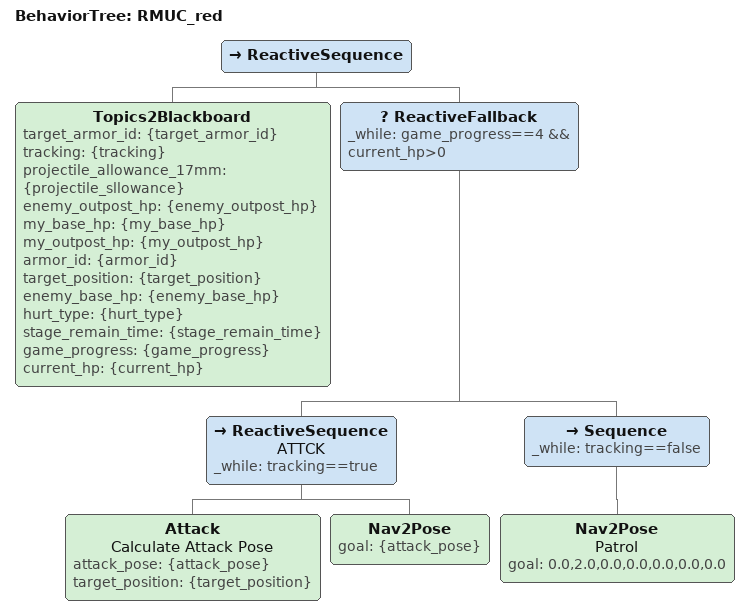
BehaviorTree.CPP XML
<?xml version="1.0" encoding="UTF-8"?>
<root BTCPP_format="4">
  <BehaviorTree ID="RMUC_red">
    <ReactiveSequence>
      <Topics2Blackboard target_armor_id="{target_armor_id}"
                         tracking="{tracking}"
                         projectile_allowance_17mm="{projectile_sllowance}"
                         enemy_outpost_hp="{enemy_outpost_hp}"
                         my_base_hp="{my_base_hp}"
                         my_outpost_hp="{my_outpost_hp}"
                         armor_id="{armor_id}"
                         target_position="{target_position}"
                         enemy_base_hp="{enemy_base_hp}"
                         hurt_type="{hurt_type}"
                         stage_remain_time="{stage_remain_time}"
                         game_progress="{game_progress}"
                         current_hp="{current_hp}"/>
      <ReactiveFallback _while="game_progress==4 &amp;&amp; current_hp&gt;0">
        <ReactiveSequence name="ATTCK"
                          _while="tracking==true">
          <Attack name="Calculate Attack Pose"
                  attack_pose="{attack_pose}"
                  target_position="{target_position}"/>
          <Nav2Pose goal="{attack_pose}"/>
        </ReactiveSequence>
        <Sequence _while="tracking==false">
          <Nav2Pose name="Patrol"
                    goal="0.0,2.0,0.0,0.0,0.0,0.0,0.0"/>
        </Sequence>
      </ReactiveFallback>
    </ReactiveSequence>
  </BehaviorTree>

</root>
